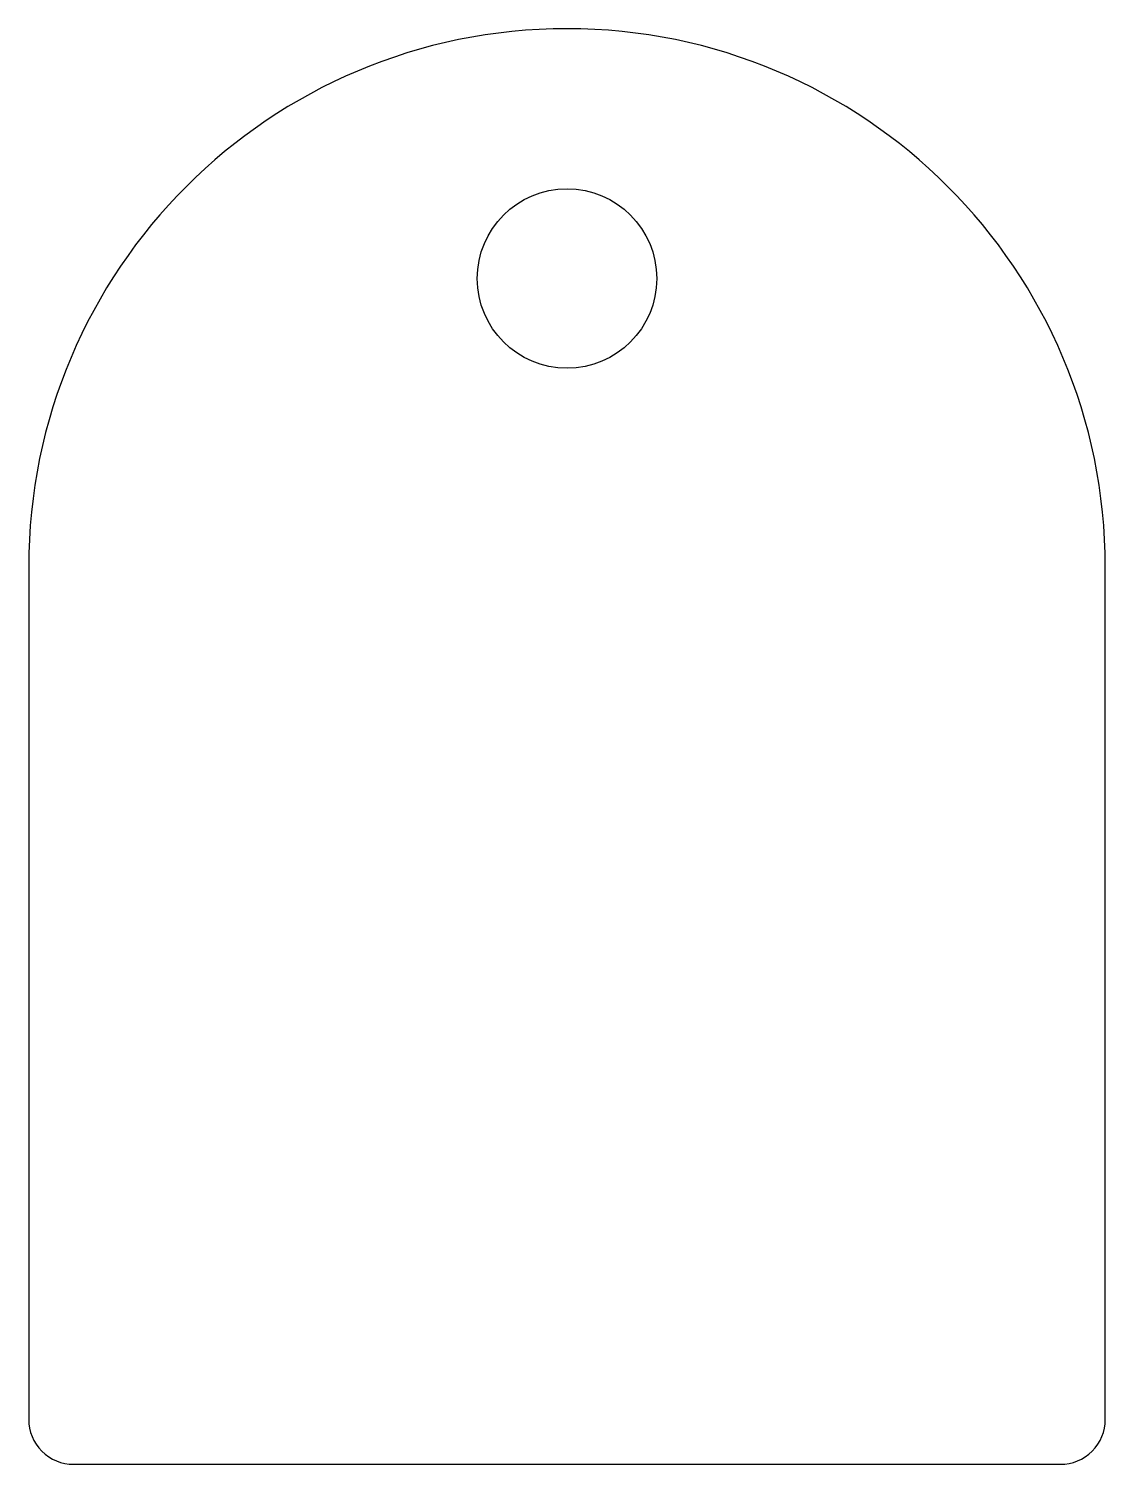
# Model space of a CAD drawing. Header units: inches. Extents: x -1.86 to 1.14, y -5.9 to -1.9.
import ezdxf

# ---------------------------------------------------------------- set-up
doc = ezdxf.new("R2010")
doc.units = ezdxf.units.IN
doc.header["$MEASUREMENT"] = 0

msp = doc.modelspace()

# ---------------------------------------------------------------- linework, layer by layer
msp.add_lwpolyline([(-1.8594, -3.4021), (-1.8594, -5.7771, 0.414214), (-1.7344, -5.9021), (1.0156, -5.9021, 0.414214), (1.1406, -5.7771), (1.1406, -3.4021, 1)], format="xyb", close=True)
msp.add_circle((-0.3594, -2.5981), 0.25)

doc.saveas('drawing.dxf')
